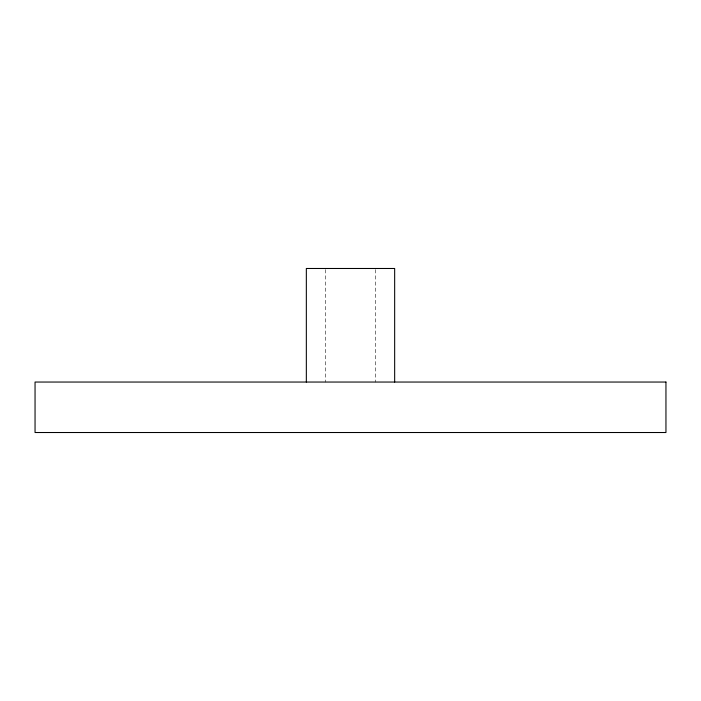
<?xml version="1.0" encoding="UTF-8"?>
<svg xmlns="http://www.w3.org/2000/svg" width="701" height="701" viewBox="0 0 701 701"><rect width="100%" height="100%" fill="white"/><g stroke="black" fill="none" stroke-linecap="round" stroke-linejoin="round"><path stroke-width="0.53" stroke-dasharray="3.5 2.63" d="M375.736 269.57L375.736 382.045M325.264 269.57L325.264 382.045"/><path stroke-width="1.05" d="M394.663 382.045L394.663 268.483L306.337 268.483L306.337 382.045M665.95 382.045L35.05 382.045L35.05 432.517L665.95 432.517L665.95 382.045"/></g></svg>
